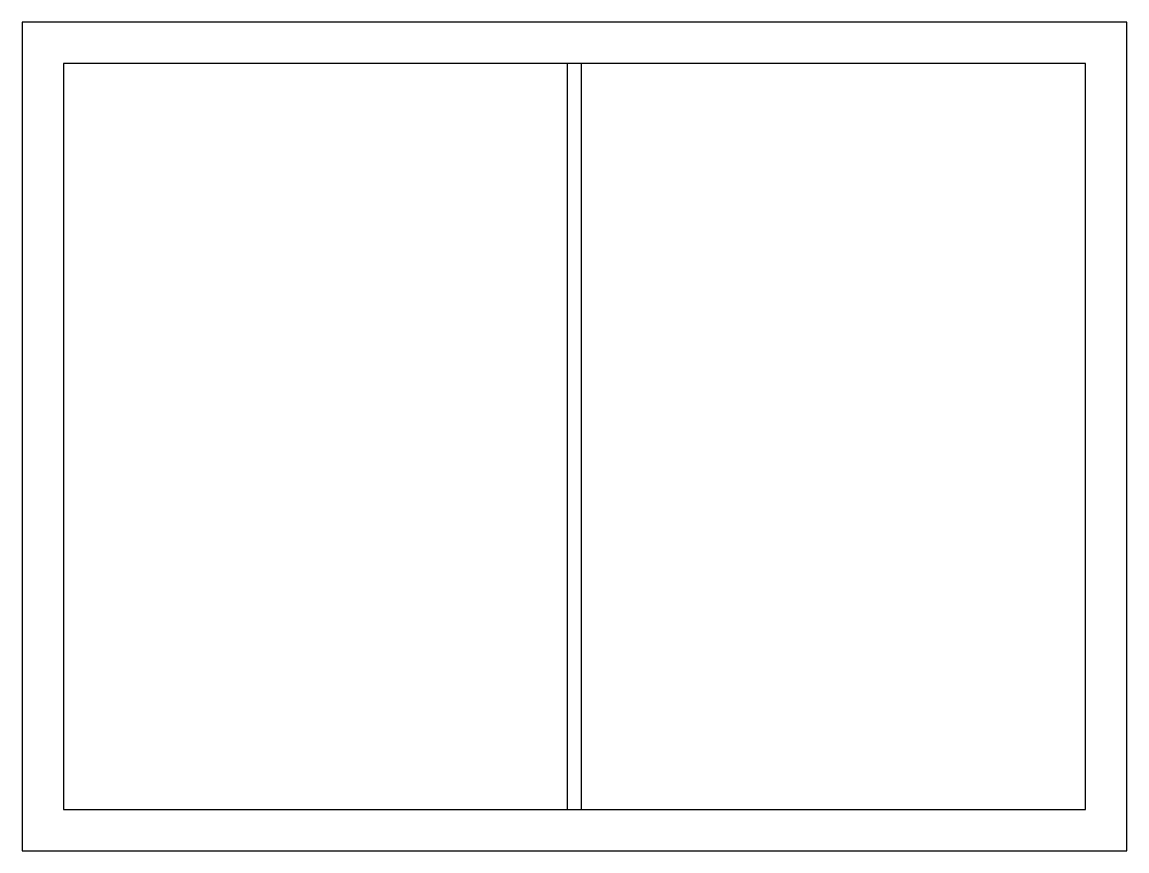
# Model space of a CAD drawing. Extents: x 0 to 8000, y 0 to 6000.
import ezdxf

# ---------------------------------------------------------------- set-up
doc = ezdxf.new("R2010")
doc.units = 0

msp = doc.modelspace()

# ---------------------------------------------------------------- linework, layer by layer
at = {"layer": 'A-WALL'}
for p, q in [((3950, 300), (3950, 5700)), ((4050, 300), (4050, 5700))]:
    msp.add_line(p, q, dxfattribs=at)
for points in [[(0, 0), (8000, 0), (8000, 6000), (0, 6000)], [(300, 300), (7700, 300), (7700, 5700), (300, 5700)]]:
    msp.add_lwpolyline(points, close=True, dxfattribs=at)

doc.saveas('drawing.dxf')
